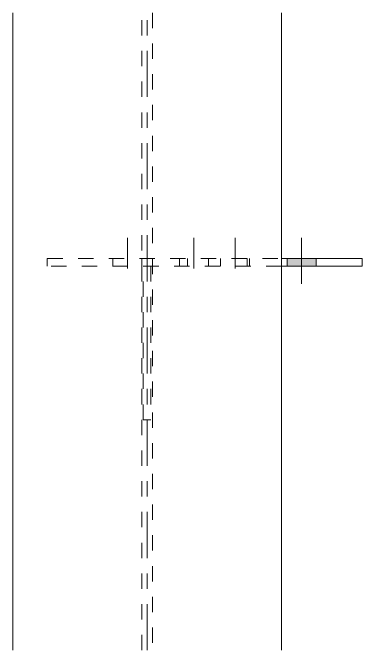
# Model space of a CAD drawing. Header units: millimetres. Extents: x 2 to 579, y 0 to 825.
# Drawn here: x 77.7 to 100.45, y 516.34 to 557.82 of the extents above; entities that cross this region are included whole.
import ezdxf

# ---------------------------------------------------------------- set-up
doc = ezdxf.new("R2010")
doc.units = ezdxf.units.MM
for name, pattern in [('XKITLINE00', [0]), ('XKITLINE01', [4, 1, -1, 1, -1]), ('XKITLINE02', [4, 2, -2]), ('XKITLINE03', [6, 3, -1, 1, -1])]:
    doc.linetypes.add(name, pattern=pattern)
doc.layers.add('Bolt', color=3, linetype='Continuous', lineweight=0)
doc.layers.add('Part', color=2, linetype='Continuous', lineweight=0)

# ---------------------------------------------------------------- blocks, each defined once
blk = doc.blocks.new('*A53')
at = {"layer": 'Bolt'}
blk.add_hatch(color=3, dxfattribs=at).paths.add_polyline_path([(97.459, 541.835), (97.459, 541.335), (95.557, 541.335), (95.557, 541.835)], flags=17)
at = {"layer": 'Bolt', "color": 3, "linetype": 'XKITLINE02', "lineweight": 0}
for p, q in [((85.161, 543.175), (85.161, 540.175)), ((89.498, 543.175), (89.498, 540.175)), ((92.171, 543.175), (92.171, 540.175)), ((84.211, 541.835), (84.211, 541.335)), ((86.112, 541.835), (86.112, 541.335)), ((88.547, 541.835), (88.547, 541.335)), ((90.448, 541.835), (90.448, 541.335)), ((91.221, 541.835), (91.221, 541.335)), ((93.122, 541.835), (93.122, 541.335))]:
    blk.add_line(p, q, dxfattribs=at)
at = {"layer": 'Bolt', "color": 3, "linetype": 'XKITLINE00', "lineweight": 0}
for p, q in [((96.508, 543.175), (96.508, 540.175)), ((95.557, 541.835), (95.557, 541.335)), ((97.459, 541.835), (97.459, 541.335))]:
    blk.add_line(p, q, dxfattribs=at)
blk = doc.blocks.new('*A60')
at = {"layer": 'Part', "color": 2, "linetype": 'XKITLINE00', "lineweight": 0}
for p, q in [((77.7, 557.815), (77.7, 516.335)), ((95.2, 516.335), (95.2, 557.815))]:
    blk.add_line(p, q, dxfattribs=at)
at = {"layer": 'Part', "color": 7, "linetype": 'XKITLINE01', "lineweight": 0}
for p, q in [((86.1, 516.335), (86.1, 557.815)), ((86.8, 557.815), (86.8, 516.335))]:
    blk.add_line(p, q, dxfattribs=at)
at = {"layer": 'Part', "color": 7, "linetype": 'XKITLINE03', "lineweight": 0}
blk.add_line((86.45, 516.335), (86.45, 557.815), dxfattribs=at)
blk = doc.blocks.new('*A74')
at = {"layer": 'Part', "color": 7, "linetype": 'XKITLINE01', "lineweight": 0}
for p, q in [((86.2, 531.335), (86.2, 541.336)), ((86.2, 541.336), (86.7, 541.336)), ((86.2, 541.335), (86.7, 541.335)), ((86.7, 541.336), (86.7, 531.335)), ((86.7, 531.335), (86.2, 531.335))]:
    blk.add_line(p, q, dxfattribs=at)
blk = doc.blocks.new('*A75')
at = {"layer": 'Part', "color": 7, "linetype": 'XKITLINE01', "lineweight": 0}
for p, q in [((79.95, 541.835), (79.95, 541.335)), ((79.95, 541.335), (79.95, 541.835)), ((79.95, 541.835), (95.2, 541.835)), ((89.071, 541.335), (89.071, 541.835)), ((92.95, 541.835), (92.95, 541.335)), ((92.95, 541.335), (92.95, 541.835)), ((95.2, 541.335), (79.95, 541.335))]:
    blk.add_line(p, q, dxfattribs=at)
at = {"layer": 'Part', "color": 2, "linetype": 'XKITLINE00', "lineweight": 0}
for p, q in [((100.453, 541.835), (95.2, 541.835)), ((100.453, 541.835), (100.453, 541.335)), ((100.453, 541.335), (95.2, 541.335))]:
    blk.add_line(p, q, dxfattribs=at)

msp = doc.modelspace()

# ---------------------------------------------------------------- block references
at = {"lineweight": 0}
for name in ['*A53', '*A75', '*A74']:
    msp.add_blockref(name, (0, 0), dxfattribs=at)
at = {"layer": 'Part', "lineweight": 0}
msp.add_blockref('*A60', (0, 0), dxfattribs=at)

doc.saveas('drawing.dxf')
